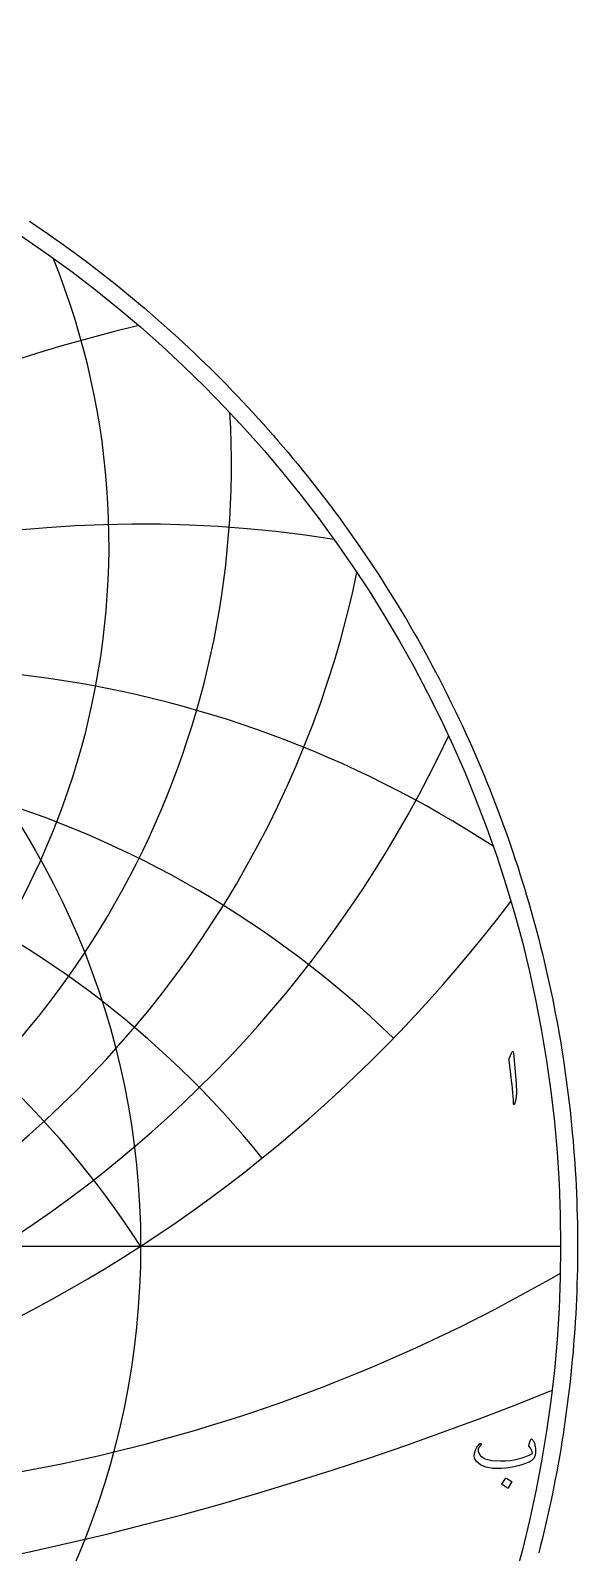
# Model space of a CAD drawing. Header units: millimetres. Extents: x -55 to 55, y -55 to 56.
# Drawn here: x 30.5 to 54.8, y -13.6 to 54 of the extents above; entities that cross this region are included whole.
import ezdxf

# ---------------------------------------------------------------- set-up
doc = ezdxf.new("R2010")
doc.units = ezdxf.units.MM
for name, color, linetype in [('CUT_OUTER', 1, 'Continuous'), ('ENGRAVE', 7, 'Continuous'), ('ENGRAVE_FINE', 8, 'Continuous'), ('TEXT', 5, 'Continuous')]:
    doc.layers.add(name, color=color, linetype=linetype)

msp = doc.modelspace()

# ---------------------------------------------------------------- linework, layer by layer
at = {"layer": 'CUT_OUTER'}
msp.add_lwpolyline([(30.4175, 45.523), (30.6962, 45.3355), (30.9738, 45.1463), (31.2502, 44.9554), (31.5255, 44.7628), (31.7996, 44.5685), (32.0724, 44.3725), (32.3441, 44.1749), (32.6145, 43.9756), (32.8838, 43.7747), (33.1517, 43.5721), (33.4185, 43.3678), (33.6839, 43.162), (33.9481, 42.9545), (34.2111, 42.7454), (34.4727, 42.5346), (34.733, 42.3223), (34.9921, 42.1084), (35.2498, 41.8929), (35.5062, 41.6758), (35.7612, 41.4572), (36.0149, 41.237), (36.2673, 41.0152), (36.5182, 40.7919), (36.7679, 40.5671), (37.0161, 40.3407), (37.2629, 40.1128), (37.5083, 39.8834), (37.7523, 39.6525), (37.9949, 39.4201), (38.2361, 39.1863), (38.4758, 38.9509), (38.7141, 38.7141), (38.9509, 38.4758), (39.1863, 38.2361), (39.4201, 37.9949), (39.6525, 37.7523), (39.8834, 37.5083), (40.1128, 37.2629), (40.3407, 37.0161), (40.5671, 36.7679), (40.7919, 36.5182), (41.0152, 36.2673), (41.237, 36.0149), (41.4572, 35.7612), (41.6758, 35.5062), (41.8929, 35.2498), (42.1084, 34.9921), (42.3223, 34.733), (42.5346, 34.4727), (42.7454, 34.2111), (42.9545, 33.9481), (43.162, 33.6839), (43.3678, 33.4185), (43.5721, 33.1517), (43.7747, 32.8838), (43.9756, 32.6145), (44.1749, 32.3441), (44.3725, 32.0724), (44.5685, 31.7996), (44.7628, 31.5255), (44.9554, 31.2502), (45.1463, 30.9738), (45.3355, 30.6962), (45.523, 30.4175), (45.7087, 30.1376), (45.8928, 29.8565), (46.0751, 29.5744), (46.2557, 29.2911), (46.4346, 29.0067), (46.6117, 28.7213), (46.787, 28.4347), (46.9606, 28.1471), (47.1325, 27.8585), (47.3025, 27.5687), (47.4708, 27.278), (47.6373, 26.9862), (47.802, 26.6934), (47.9648, 26.3996), (48.1259, 26.1048), (48.2852, 25.809), (48.4426, 25.5122), (48.5983, 25.2145), (48.7521, 24.9158), (48.904, 24.6162), (49.0542, 24.3157), (49.2024, 24.0142), (49.3488, 23.7119), (49.4934, 23.4086), (49.6361, 23.1045), (49.7769, 22.7995), (49.9159, 22.4937), (50.053, 22.187), (50.1882, 21.8794), (50.3215, 21.5711), (50.4529, 21.2619), (50.5824, 20.9519), (50.71, 20.6412), (50.8357, 20.3296), (50.9595, 20.0173), (51.0814, 19.7043), (51.2013, 19.3905), (51.3193, 19.0759), (51.4354, 18.7607), (51.5495, 18.4447), (51.6617, 18.1281), (51.772, 17.8107), (51.8803, 17.4927), (51.9867, 17.1741), (52.0911, 16.8548), (52.1935, 16.5348), (52.294, 16.2143), (52.3925, 15.8931), (52.489, 15.5713), (52.5836, 15.249), (52.6761, 14.926), (52.7667, 14.6025), (52.8553, 14.2785), (52.942, 13.9539), (53.0266, 13.6288), (53.1092, 13.3032), (53.1898, 12.977), (53.2685, 12.6504), (53.3451, 12.3233), (53.4197, 11.9958), (53.4923, 11.6678), (53.5629, 11.3393), (53.6314, 11.0105), (53.698, 10.6812), (53.7625, 10.3515), (53.825, 10.0214), (53.8855, 9.691), (53.944, 9.3602), (54.0004, 9.029), (54.0548, 8.6975), (54.1071, 8.3656), (54.1574, 8.0335), (54.2057, 7.701), (54.2519, 7.3683), (54.2961, 7.0353), (54.3383, 6.702), (54.3784, 6.3684), (54.4164, 6.0347), (54.4524, 5.7007), (54.4864, 5.3664), (54.5183, 5.032), (54.5481, 4.6974), (54.5759, 4.3626), (54.6017, 4.0277), (54.6253, 3.6926), (54.647, 3.3573), (54.6665, 3.0219), (54.6841, 2.6865), (54.6995, 2.3509), (54.7129, 2.0152), (54.7242, 1.6794), (54.7335, 1.3436), (54.7407, 1.0078), (54.7459, 0.6719), (54.749, 0.3359), (54.75, 0), (54.749, -0.3359), (54.7459, -0.6719), (54.7407, -1.0078), (54.7335, -1.3436), (54.7242, -1.6794), (54.7129, -2.0152), (54.6995, -2.3509), (54.6841, -2.6865), (54.6665, -3.0219), (54.647, -3.3573), (54.6253, -3.6926), (54.6017, -4.0277), (54.5759, -4.3626), (54.5481, -4.6974), (54.5183, -5.032), (54.4864, -5.3664), (54.4524, -5.7007), (54.4164, -6.0347), (54.3784, -6.3684), (54.3383, -6.702), (54.2961, -7.0353), (54.2519, -7.3683), (54.2057, -7.701), (54.1574, -8.0335), (54.1071, -8.3656), (54.0548, -8.6975), (54.0004, -9.029), (53.944, -9.3602), (53.8855, -9.691), (53.825, -10.0214), (53.7625, -10.3515), (53.698, -10.6812), (53.6314, -11.0105), (53.5629, -11.3393), (53.4923, -11.6678), (53.4197, -11.9958), (53.3451, -12.3233), (53.2685, -12.6504), (53.1898, -12.977), (53.1092, -13.3032), (53.0266, -13.6288)], dxfattribs=at)
at = {"layer": 'ENGRAVE'}
msp.add_lwpolyline([(-54, 0), (54, 0)], dxfattribs=at)
for radius in [54, 35.3478]:
    msp.add_circle((0, 0), radius, dxfattribs=at)
for centre, radius, start, end in [((0, 31.1603), 33.9423, 157.98396, 22.01604), ((0, 34.7273), 39.3809, 176.664202, 3.335798), ((0, 39.3929), 45.9443, 191.904364, 348.095636), ((0, 45.6665), 54.1527, 205.149698, 334.850302), ((0, -22.9551), 42.1475, 33, 147), ((0, -22.9551), 42.1475, 33, 147), ((0, 54.4309), 64.9014, 217.070295, 322.929705), ((16.834, 62.8253), 74.0261, 272.676693, 300.124801)]:
    msp.add_arc(centre, radius, start, end, dxfattribs=at)
at = {"layer": 'ENGRAVE_FINE'}
for centre, radius, start, end in [((50.2294, -22.9551), 65.5698, 103.18373, 167.693089), ((50.2294, -22.9551), 65.5698, 103.18373, 167.693089), ((35.3659, -22.9551), 55.0196, 81.037327, 164.27138), ((35.3659, -22.9551), 55.0196, 81.037327, 164.27138), ((24.3338, -22.9551), 48.6677, 56.780754, 160.590446), ((24.3338, -22.9551), 48.6677, 56.780754, 160.590446), ((15.3404, -22.9551), 44.8524, 45.860293, 156.564744), ((15.3404, -22.9551), 44.8524, 45.860293, 156.564744), ((7.4317, -22.9551), 42.7976, 38.887439, 152.083666), ((7.4317, -22.9551), 42.7976, 38.887439, 152.083666), ((0, 125.8167), 142.6767, 247.925664, 292.074336)]:
    msp.add_arc(centre, radius, start, end, dxfattribs=at)
at = {"layer": 'TEXT'}
for points in [[(51.813, 8.5677), (51.8456, 8.6307), (51.8718, 8.6528), (51.8916, 8.6341), (51.905, 8.5745), (51.9833, 7.7399), (52.03, 7.2276), (52.0404, 6.8184), (52.0146, 6.5123), (51.9527, 6.3092), (51.9414, 6.2926), (51.9314, 6.2836), (51.9227, 6.2824), (51.9152, 6.2887), (51.9092, 6.2987), (51.905, 6.3117), (51.9024, 6.3277), (51.9016, 6.3466), (51.9016, 6.4942), (51.8948, 6.6507), (51.8811, 6.8161), (51.8607, 6.9905), (51.8562, 7.036), (51.8428, 7.1591), (51.8205, 7.3596), (51.7892, 7.6377), (51.7142, 8.2543), (51.7125, 8.287), (51.7142, 8.3173), (51.7193, 8.345), (51.7279, 8.3701)], [(52.7394, -8.5884), (52.7623, -8.6171), (52.7833, -8.6488), (52.8024, -8.6835), (52.8195, -8.7212), (52.8347, -8.7617), (52.848, -8.8047), (52.8594, -8.8502), (52.8689, -8.8983), (52.8812, -8.995), (52.8842, -9.0908), (52.8778, -9.1858), (52.8621, -9.2799), (52.8382, -9.3638), (52.8076, -9.4315), (52.7701, -9.483), (52.7258, -9.5183), (52.5853, -9.5926), (52.4363, -9.6588), (52.2787, -9.717), (52.1127, -9.767), (51.9381, -9.8085), (51.755, -9.8411), (51.5634, -9.8647), (51.3632, -9.8794), (50.9881, -9.8756), (50.6802, -9.8232), (50.4397, -9.7223), (50.2664, -9.5728), (50.1952, -9.4559), (50.1625, -9.3301), (50.168, -9.1953), (50.2119, -9.0516), (50.2267, -9.0207), (50.2438, -8.989), (50.2633, -8.9568), (50.2851, -8.9239), (50.3093, -8.8904), (50.3358, -8.8562), (50.3646, -8.8214), (50.3958, -8.7859), (50.4062, -8.7759), (50.4171, -8.7698), (50.4284, -8.7674), (50.4401, -8.7689), (50.448, -8.7719), (50.4546, -8.7774), (50.4599, -8.7855), (50.4639, -8.7962), (50.4658, -8.8062), (50.4648, -8.8157), (50.4607, -8.8249), (50.4537, -8.8336), (50.4245, -8.8683), (50.3984, -8.9043), (50.3752, -8.9416), (50.3549, -8.9801), (50.3411, -9.0169), (50.3336, -9.0525), (50.3326, -9.0868), (50.3379, -9.1198), (50.4443, -9.3124), (50.6445, -9.4476), (50.9383, -9.5253), (51.3258, -9.5456), (51.5388, -9.5374), (51.7418, -9.5196), (51.9348, -9.4922), (52.1178, -9.4553), (52.291, -9.4088), (52.4546, -9.3527), (52.6086, -9.287), (52.7531, -9.2117), (52.739, -9.1415), (52.7071, -9.0636), (52.6573, -8.978), (52.5896, -8.8847), (52.5874, -8.8758), (52.5879, -8.8592), (52.5908, -8.8349), (52.5964, -8.803), (52.5979, -8.7998), (52.5989, -8.797), (52.5996, -8.7947), (52.5998, -8.7927), (52.6108, -8.7493), (52.627, -8.7008), (52.6483, -8.6471), (52.6747, -8.5884), (52.6864, -8.5705), (52.7011, -8.5645), (52.7188, -8.5705), (52.7394, -8.5884)], [(51.5506, -10.3222), (51.5548, -10.318), (51.5608, -10.3154), (51.5685, -10.3146), (51.5778, -10.3154), (51.6441, -10.3423), (51.7064, -10.375), (51.765, -10.4138), (51.8197, -10.4585), (51.825, -10.4653), (51.8274, -10.4721), (51.8267, -10.4789), (51.8231, -10.4858), (51.663, -10.7446), (51.657, -10.7508), (51.6494, -10.7523), (51.64, -10.7491), (51.6289, -10.7412), (51.6194, -10.7344), (51.6042, -10.7242), (51.5836, -10.7106), (51.5574, -10.6935), (51.5253, -10.6731), (51.4867, -10.6493), (51.4418, -10.622), (51.3905, -10.5914), (51.3837, -10.5862), (51.3803, -10.5811), (51.3803, -10.576), (51.3837, -10.5709)]]:
    msp.add_lwpolyline(points, close=True, dxfattribs=at)

doc.saveas('drawing.dxf')
